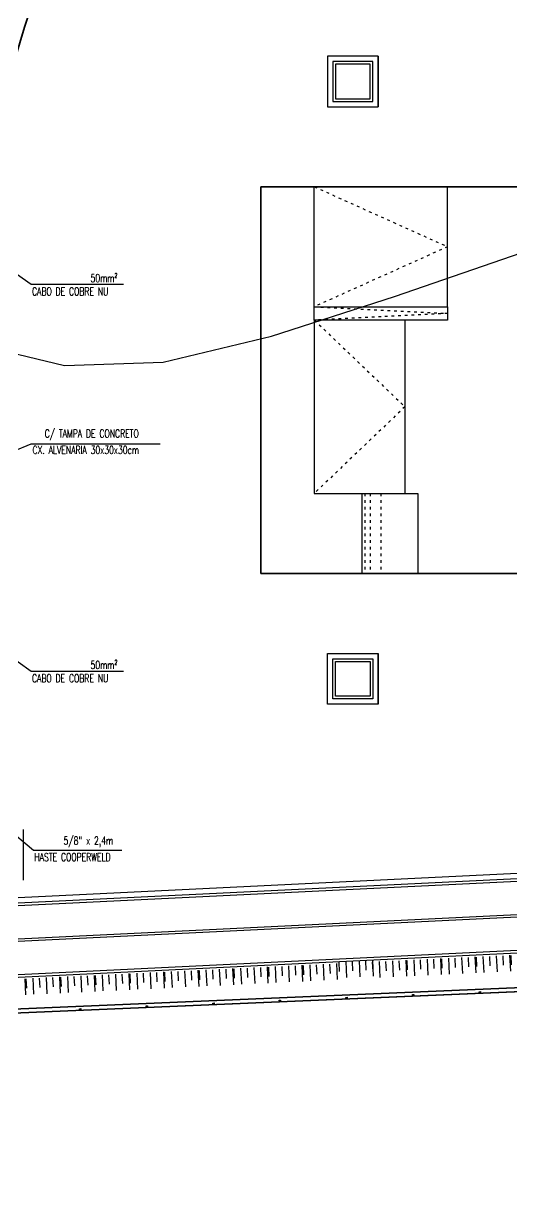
# Model space of a CAD drawing. Header units: inches. Extents: x 462047 to 462370, y 9198028 to 9198209.
# Drawn here: x 462214.97 to 462233.26, y 9198069.49 to 9198113.73 of the extents above; entities that cross this region are included whole.
import ezdxf
from ezdxf import colors
from ezdxf.entities.mleader import LeaderData, LeaderLine
from ezdxf.math import Vec2, Vec3

# ---------------------------------------------------------------- set-up
doc = ezdxf.new("R2010")
doc.units = ezdxf.units.IN
doc.header["$MEASUREMENT"] = 0
for name, pattern in [('ACAD_ISO07W100', [3, 0, -3]), ('CONTINU', [0]), ('CONTINUO', [0]), ('HIDDEN', [9.525, 6.35, -3.175])]:
    doc.linetypes.add(name, pattern=pattern)
doc.layers.add('I-ARQ', color=8, linetype='Continuous')
doc.layers.add('I-CURVANIVEL', color=55, linetype='CONTINU')
for name, color, linetype, lineweight in [('I-ELET_PISO', 5, 'HIDDEN', 35), ('I-LIN_CHAMADA', 9, 'Continuous', 9), ('I-TEXTOS', 2, 'Continuous', 25)]:
    doc.layers.add(name, color=color, linetype=linetype, lineweight=lineweight)
doc.styles.add('ROMANS', font='romans.shx', dxfattribs={"width": 0.75, "height": 0.1})
doc.linetypes.add('ATERRAMENTO', pattern='A,0.6,-0.25,["+",Standard,S=0.3,R=0,X=-0.11,Y=-0.15],-0.25', length=1.1)

# ---------------------------------------------------------------- blocks, each defined once
blk = doc.blocks.new('_Dot')
at = {"color": 0, "linetype": 'ByBlock', "lineweight": -2}
blk.add_line((-0.5, 0), (-1, 0), dxfattribs=at)
at = {"color": 0, "linetype": 'ByBlock', "const_width": 0.5}
blk.add_lwpolyline([(-0.25, 0, 1), (0.25, 0, 1)], format="xyb", close=True, dxfattribs=at)
blk = doc.blocks.new('MARACANAÚ')
at = {"layer": 'I-ARQ'}
for p, q in [((543300.35, 9574042.499), (543293.893, 9574194.275)), ((543293.893, 9574194.275), (543300.35, 9574042.499)), ((543300.193, 9574042.67), (543293.749, 9574194.12)), ((543293.749, 9574194.12), (543300.193, 9574042.67)), ((543265.56, 9574141.128), (543265.56, 9574168.728)), ((543280.06, 9574168.728), (543280.06, 9574141.128)), ((543265.56, 9574166.728), (543265.56, 9574143.128)), ((543295.498, 9574064.796), (543290.68, 9574163.373)), ((543295.698, 9574064.806), (543290.88, 9574163.383)), ((543295.799, 9574064.81), (543290.974, 9574163.518)), ((543295.798, 9574064.81), (543290.979, 9574163.417)), ((543297.042, 9574064.968), (543292.224, 9574163.555)), ((543297.595, 9574054.337), (543292.331, 9574163.374)), ((543298.843, 9574054.4), (543293.58, 9574163.425)), ((543298.943, 9574054.404), (543293.68, 9574163.43)), ((543280.06, 9574144.928), (543280.06, 9574151.558)), ((543294.38, 9574150.453), (543294.981, 9574150.482)), ((543294.387, 9574150.497), (543294.738, 9574150.514)), ((543294.402, 9574150.197), (543294.753, 9574150.214)), ((543294.404, 9574149.954), (543295.005, 9574149.983)), ((543294.426, 9574149.698), (543294.777, 9574149.715)), ((543294.428, 9574149.455), (543295.029, 9574149.484)), ((543294.442, 9574149.155), (543295.044, 9574149.184)), ((543294.45, 9574149.198), (543294.801, 9574149.215)), ((543295.744, 9574149.361), (543295.804, 9574149.364)), ((543295.746, 9574149.311), (543295.744, 9574149.361)), ((543295.806, 9574149.314), (543295.746, 9574149.311)), ((543295.804, 9574149.364), (543295.806, 9574149.314)), ((543294.464, 9574148.899), (543294.815, 9574148.916)), ((543294.466, 9574148.655), (543295.068, 9574148.685)), ((543294.489, 9574148.399), (543294.839, 9574148.416)), ((543270.06, 9574148.128), (543265.56, 9574148.128)), ((543270.06, 9574143.128), (543270.06, 9574148.128)), ((543270.06, 9574148.128), (543270.56, 9574148.128)), ((543270.56, 9574148.128), (543270.56, 9574143.128)), ((543294.49, 9574148.156), (543295.092, 9574148.185)), ((543294.505, 9574147.856), (543295.106, 9574147.885)), ((543294.513, 9574147.9), (543294.863, 9574147.917)), ((543294.527, 9574147.6), (543294.878, 9574147.617)), ((543294.529, 9574147.357), (543295.131, 9574147.386)), ((543277.06, 9574147.008), (543280.06, 9574147.008)), ((543277.06, 9574144.928), (543277.06, 9574147.008)), ((543294.551, 9574147.101), (543294.902, 9574147.118)), ((543270.56, 9574146.528), (543277.06, 9574146.528)), ((543294.553, 9574146.858), (543295.155, 9574146.887)), ((543294.568, 9574146.558), (543295.169, 9574146.587)), ((543294.575, 9574146.601), (543294.926, 9574146.618)), ((543295.85, 9574146.864), (543295.91, 9574146.866)), ((543295.852, 9574146.814), (543295.85, 9574146.864)), ((543295.912, 9574146.816), (543295.852, 9574146.814)), ((543295.91, 9574146.866), (543295.912, 9574146.816)), ((543294.59, 9574146.302), (543294.941, 9574146.319)), ((543294.592, 9574146.059), (543295.193, 9574146.088)), ((543294.614, 9574145.802), (543294.965, 9574145.819)), ((543294.616, 9574145.559), (543295.217, 9574145.588)), ((543260.66, 9574145.528), (543262.56, 9574145.528)), ((543260.66, 9574145.528), (543260.66, 9574143.628)), ((543262.56, 9574145.528), (543260.66, 9574145.528)), ((543260.86, 9574145.328), (543260.86, 9574143.828)), ((543262.36, 9574145.328), (543260.86, 9574145.328)), ((543260.96, 9574145.228), (543260.96, 9574143.928)), ((543262.26, 9574145.228), (543260.96, 9574145.228)), ((543262.26, 9574143.928), (543262.26, 9574145.228)), ((543262.36, 9574143.828), (543262.36, 9574145.328)), ((543262.56, 9574143.628), (543262.56, 9574145.528)), ((543284.96, 9574145.528), (543283.06, 9574145.528)), ((543283.06, 9574143.628), (543283.06, 9574145.528)), ((543283.06, 9574145.528), (543284.96, 9574145.528)), ((543283.26, 9574143.828), (543283.26, 9574145.328)), ((543283.26, 9574145.328), (543284.76, 9574145.328)), ((543283.36, 9574143.928), (543283.36, 9574145.228)), ((543283.36, 9574145.228), (543284.66, 9574145.228)), ((543284.66, 9574145.228), (543284.66, 9574143.928)), ((543284.76, 9574145.328), (543284.76, 9574143.828)), ((543284.96, 9574145.528), (543284.96, 9574143.628)), ((543294.568, 9574145.306), (543295.169, 9574145.335)), ((543294.638, 9574145.303), (543294.989, 9574145.32)), ((543280.06, 9574144.928), (543277.06, 9574144.928)), ((543277.06, 9574143.128), (543277.06, 9574144.928)), ((543280.06, 9574141.128), (543280.06, 9574144.928)), ((543294.59, 9574145.05), (543294.941, 9574145.067)), ((543294.592, 9574144.807), (543295.193, 9574144.836)), ((543294.614, 9574144.55), (543294.965, 9574144.567)), ((543294.616, 9574144.307), (543295.217, 9574144.336)), ((543295.956, 9574144.366), (543296.016, 9574144.368)), ((543295.959, 9574144.316), (543295.956, 9574144.366)), ((543296.018, 9574144.318), (543295.959, 9574144.316)), ((543296.016, 9574144.368), (543296.018, 9574144.318)), ((543260.86, 9574143.828), (543262.36, 9574143.828)), ((543260.96, 9574143.928), (543262.26, 9574143.928)), ((543284.76, 9574143.828), (543283.26, 9574143.828)), ((543284.66, 9574143.928), (543283.36, 9574143.928)), ((543294.638, 9574144.051), (543294.989, 9574144.068)), ((543294.693, 9574143.961), (543295.294, 9574143.99)), ((543260.66, 9574143.628), (543262.56, 9574143.628)), ((543284.96, 9574143.628), (543283.06, 9574143.628)), ((543294.715, 9574143.705), (543295.066, 9574143.722)), ((543294.717, 9574143.462), (543295.319, 9574143.491)), ((543270.06, 9574143.128), (543265.56, 9574143.128)), ((543265.56, 9574143.128), (543265.56, 9574141.128)), ((543270.56, 9574143.128), (543270.06, 9574143.128)), ((543270.56, 9574143.128), (543277.06, 9574143.128)), ((543294.739, 9574143.205), (543295.09, 9574143.222)), ((543294.741, 9574142.962), (543295.343, 9574142.991)), ((543294.756, 9574142.662), (543295.357, 9574142.691)), ((543294.763, 9574142.706), (543295.114, 9574142.723)), ((543294.778, 9574142.406), (543295.129, 9574142.423)), ((543294.78, 9574142.163), (543295.381, 9574142.192)), ((543294.802, 9574141.907), (543295.153, 9574141.924)), ((543294.804, 9574141.664), (543295.405, 9574141.693)), ((543296.063, 9574141.868), (543296.123, 9574141.871)), ((543296.065, 9574141.818), (543296.063, 9574141.868)), ((543296.125, 9574141.821), (543296.065, 9574141.818)), ((543296.123, 9574141.871), (543296.125, 9574141.821)), ((543294.818, 9574141.364), (543295.42, 9574141.393)), ((543294.826, 9574141.407), (543295.177, 9574141.424)), ((543280.06, 9574141.128), (543265.56, 9574141.128)), ((543265.56, 9574141.128), (543280.06, 9574141.128)), ((543294.841, 9574141.108), (543295.191, 9574141.125)), ((543294.842, 9574140.865), (543295.444, 9574140.894)), ((543294.865, 9574140.608), (543295.215, 9574140.625)), ((543294.866, 9574140.365), (543295.468, 9574140.394)), ((543294.881, 9574140.065), (543295.483, 9574140.095)), ((543294.889, 9574140.109), (543295.239, 9574140.126)), ((543294.903, 9574139.809), (543295.254, 9574139.826)), ((543294.905, 9574139.566), (543295.507, 9574139.595)), ((543294.927, 9574139.31), (543295.278, 9574139.327)), ((543294.929, 9574139.067), (543295.531, 9574139.096)), ((543296.169, 9574139.37), (543296.229, 9574139.373)), ((543296.171, 9574139.32), (543296.169, 9574139.37)), ((543296.231, 9574139.323), (543296.171, 9574139.32)), ((543296.229, 9574139.373), (543296.231, 9574139.323)), ((543294.944, 9574138.767), (543295.545, 9574138.796)), ((543294.951, 9574138.81), (543295.302, 9574138.827)), ((543294.966, 9574138.511), (543295.317, 9574138.528)), ((543294.968, 9574138.268), (543295.569, 9574138.297)), ((543294.99, 9574138.011), (543295.341, 9574138.028)), ((543294.992, 9574137.768), (543295.593, 9574137.797)), ((543295.006, 9574137.469), (543295.608, 9574137.498)), ((543295.014, 9574137.512), (543295.365, 9574137.529)), ((543295.029, 9574137.212), (543295.379, 9574137.229)), ((543295.03, 9574136.969), (543295.632, 9574136.998)), ((543295.053, 9574136.713), (543295.403, 9574136.73)), ((543296.275, 9574136.873), (543296.335, 9574136.875)), ((543296.277, 9574136.823), (543296.275, 9574136.873)), ((543296.337, 9574136.825), (543296.277, 9574136.823)), ((543296.335, 9574136.875), (543296.337, 9574136.825)), ((543295.055, 9574136.47), (543295.656, 9574136.499)), ((543295.069, 9574136.17), (543295.671, 9574136.199)), ((543295.077, 9574136.213), (543295.428, 9574136.23)), ((543295.091, 9574135.914), (543295.442, 9574135.931)), ((543295.093, 9574135.671), (543295.695, 9574135.7)), ((543295.115, 9574135.414), (543295.466, 9574135.431)), ((543295.117, 9574135.171), (543295.719, 9574135.2)), ((543295.132, 9574134.872), (543295.733, 9574134.901)), ((543295.139, 9574134.915), (543295.49, 9574134.932)), ((543295.154, 9574134.615), (543295.505, 9574134.632)), ((543295.156, 9574134.372), (543295.757, 9574134.401)), ((543295.178, 9574134.116), (543295.529, 9574134.133)), ((543296.381, 9574134.375), (543296.441, 9574134.377)), ((543296.384, 9574134.325), (543296.381, 9574134.375)), ((543296.444, 9574134.328), (543296.384, 9574134.325)), ((543296.441, 9574134.377), (543296.444, 9574134.328)), ((543295.18, 9574133.873), (543295.781, 9574133.902)), ((543295.202, 9574133.616), (543295.553, 9574133.633)), ((543295.194, 9574133.573), (543295.796, 9574133.602)), ((543295.217, 9574133.317), (543295.567, 9574133.334)), ((543295.218, 9574133.074), (543295.82, 9574133.103)), ((543295.241, 9574132.817), (543295.591, 9574132.834)), ((543295.243, 9574132.574), (543295.844, 9574132.603)), ((543295.257, 9574132.275), (543295.859, 9574132.304)), ((543295.265, 9574132.318), (543295.616, 9574132.335)), ((543291.56, 9574132.228), (543289.66, 9574132.228))]:
    blk.add_line(p, q, dxfattribs=at)
at = {"layer": 'I-ARQ', "linetype": 'ACAD_ISO07W100', "ltscale": 0.05}
for p, q in [((543265.56, 9574143.128), (543267.81, 9574148.128)), ((543267.81, 9574148.128), (543270.06, 9574143.128)), ((543270.06, 9574143.128), (543270.31, 9574148.128)), ((543270.31, 9574148.128), (543270.56, 9574143.128)), ((543270.56, 9574143.128), (543273.81, 9574146.528)), ((543273.81, 9574146.528), (543277.06, 9574143.128)), ((543277.06, 9574145.628), (543280.06, 9574145.628)), ((543277.06, 9574145.228), (543280.06, 9574145.228)), ((543277.06, 9574145.028), (543280.06, 9574145.028))]:
    blk.add_line(p, q, dxfattribs=at)

msp = doc.modelspace()

# ---------------------------------------------------------------- linework, layer by layer
at = {"layer": 'I-CURVANIVEL', "linetype": 'CONTINUO', "elevation": 30, "flags": 128}
msp.add_lwpolyline([(462189.333, 9198091.36), (462190.002, 9198091.811), (462192.791, 9198093.254), (462196.21, 9198095.226), (462199.539, 9198097.572), (462202.253, 9198100.059), (462204.594, 9198102.138), (462206.998, 9198103.18), (462209.81, 9198102.82), (462213.013, 9198101.745), (462216.496, 9198100.906), (462220.201, 9198101.037), (462224.265, 9198102.015), (462228.877, 9198103.502), (462234.021, 9198105.277), (462238.871, 9198107.588), (462242.397, 9198110.801), (462243.886, 9198115.075), (462243.887, 9198119.738), (462243.266, 9198123.913), (462242.768, 9198126.932), (462242.646, 9198128.96), (462243.031, 9198130.376), (462243.982, 9198131.482), (462245.255, 9198132.294), (462246.533, 9198132.752), (462247.567, 9198132.822), (462248.381, 9198132.576), (462249.068, 9198132.113), (462249.687, 9198131.411), (462250.175, 9198129.982), (462250.437, 9198127.22), (462250.416, 9198122.837), (462250.216, 9198117.822), (462249.981, 9198113.483), (462249.848, 9198110.724), (462249.923, 9198108.835), (462250.305, 9198106.699), (462251.106, 9198103.573), (462252.492, 9198100.186), (462254.642, 9198097.641), (462257.65, 9198096.673), (462261.269, 9198096.563), (462265.17, 9198096.227), (462269.012, 9198094.837), (462272.407, 9198092.581), (462274.961, 9198089.903), (462276.444, 9198087.147), (462277.298, 9198084.251), (462278.135, 9198081.057), (462279.394, 9198077.532), (462280.835, 9198074.154), (462282.047, 9198071.532), (462282.722, 9198070.094), (462282.971, 9198069.564), (462283.007, 9198069.489)], dxfattribs=at)
at = {"layer": 'I-ELET_PISO', "linetype": 'ATERRAMENTO', "ltscale": 4}
msp.add_arc((462253.951, 9198101.328), 40.832, 125.9695, 164.9094, dxfattribs=at)

# ---------------------------------------------------------------- block references
at = {"layer": 'I-ARQ', "rotation": 270}
msp.add_blockref('MARACANAÚ', (-9111917.26, 9741373.173), dxfattribs=at)

# ---------------------------------------------------------------- texts
at = {"layer": 'I-TEXTOS', "color": 2, "style": 'ROMANS', "width": 0.7}
for s, p in [('50mm²', (462217.479, 9198104.036)), ('CABO DE COBRE NU', (462215.285, 9198103.537)), ('C/ TAMPA DE CONCRETO', (462215.759, 9198098.208)), ('CX. ALVENARIA 30x30x30cm', (462215.304, 9198097.592)), ('50mm²', (462217.478, 9198089.529)), ('CABO DE COBRE NU', (462215.284, 9198089.031)), ('5/8" x 2,4m', (462216.466, 9198082.942)), ('HASTE COOPERWELD', (462215.372, 9198082.326))]:
    msp.add_text(s, height=0.3, dxfattribs=at).set_placement(p)

# ---------------------------------------------------------------- leaders
at = {"layer": 'I-LIN_CHAMADA'}
ml = msp.add_multileader_mtext('Standard', dxfattribs=at)
ml.set_content('', color=256)
ml.set_leader_properties()
ml.set_arrow_properties(name='DOT')
ml.build(insert=Vec2(0, 0))
ml.multileader.update_dxf_attribs({"arrow_head_size": 0.1})
ctx = ml.context
ctx.base_point, ctx.arrow_head_size, ctx.plane_origin = Vec3(462218.715, 9198103.959), 0.1, Vec3(462214.199, 9198104.706)
notes = []
notes.append((ctx, [(0, (1, 1, 0), (462215.248, 9198103.959), (1, 0), 3.467, [(0, [(462214.199, 9198104.706)], 0, [])])]))
ctx.mtext.insert, ctx.mtext.flow_direction = Vec3(462220.715, 9198105.959), 5
ml = msp.add_multileader_mtext('Standard', dxfattribs=at)
ml.set_content('', color=256)
ml.set_leader_properties()
ml.set_arrow_properties(name='DOT')
ml.build(insert=Vec2(0, 0))
ml.multileader.update_dxf_attribs({"arrow_head_size": 0.1})
ctx = ml.context
ctx.base_point, ctx.arrow_head_size, ctx.plane_origin = Vec3(462220.085, 9198097.976), 0.1, Vec3(462214.489, 9198097.658)
notes.append((ctx, [(0, (1, 1, 0), (462215.25, 9198097.976), (1, 0), 4.835, [(0, [(462214.497, 9198097.655)], 0, [])])]))
ctx.mtext.insert, ctx.mtext.flow_direction = Vec3(462222.085, 9198099.976), 5
ml = msp.add_multileader_mtext('Standard', dxfattribs=at)
ml.set_content('', color=256)
ml.set_leader_properties()
ml.set_arrow_properties(name='DOT')
ml.build(insert=Vec2(0, 0))
ml.multileader.update_dxf_attribs({"arrow_head_size": 0.1})
ctx = ml.context
ctx.base_point, ctx.arrow_head_size, ctx.plane_origin = Vec3(462218.714, 9198089.453), 0.1, Vec3(462214.198, 9198090.199)
notes.append((ctx, [(0, (1, 1, 0), (462215.247, 9198089.453), (1, 0), 3.467, [(0, [(462214.198, 9198090.199)], 0, [])])]))
ctx.mtext.insert, ctx.mtext.flow_direction = Vec3(462220.714, 9198091.453), 5
ml = msp.add_multileader_mtext('Standard', dxfattribs=at)
ml.set_content('', color=256)
ml.set_leader_properties()
ml.set_arrow_properties(name='DOT')
ml.build(insert=Vec2(0, 0))
ml.multileader.update_dxf_attribs({"arrow_head_size": 0.1})
ctx = ml.context
ctx.base_point, ctx.arrow_head_size, ctx.plane_origin = Vec3(462218.655, 9198082.73), 0.1, Vec3(462214.499, 9198083.634)
notes.append((ctx, [(0, (1, 1, 0), (462215.337, 9198082.73), (1, 0), 3.317, [(0, [(462214.249, 9198083.646)], 0, [])])]))
ctx.mtext.insert, ctx.mtext.flow_direction = Vec3(462220.655, 9198084.73), 5
for ctx, leaders in notes:
    for number, flags, end, landing, length, lines in leaders:
        leader = LeaderData()
        leader.index, (leader.has_last_leader_line, leader.has_dogleg_vector, leader.attachment_direction) = number, flags
        leader.last_leader_point, leader.dogleg_vector, leader.dogleg_length = Vec3(end), Vec3(landing), length
        for number, points, colour, breaks in lines:
            line = LeaderLine()
            line.index, line.vertices, line.color, line.breaks = number, Vec3.list(points), colors.encode_raw_color(colour), breaks
            leader.lines.append(line)
        ctx.leaders.append(leader)

doc.saveas('drawing.dxf')
